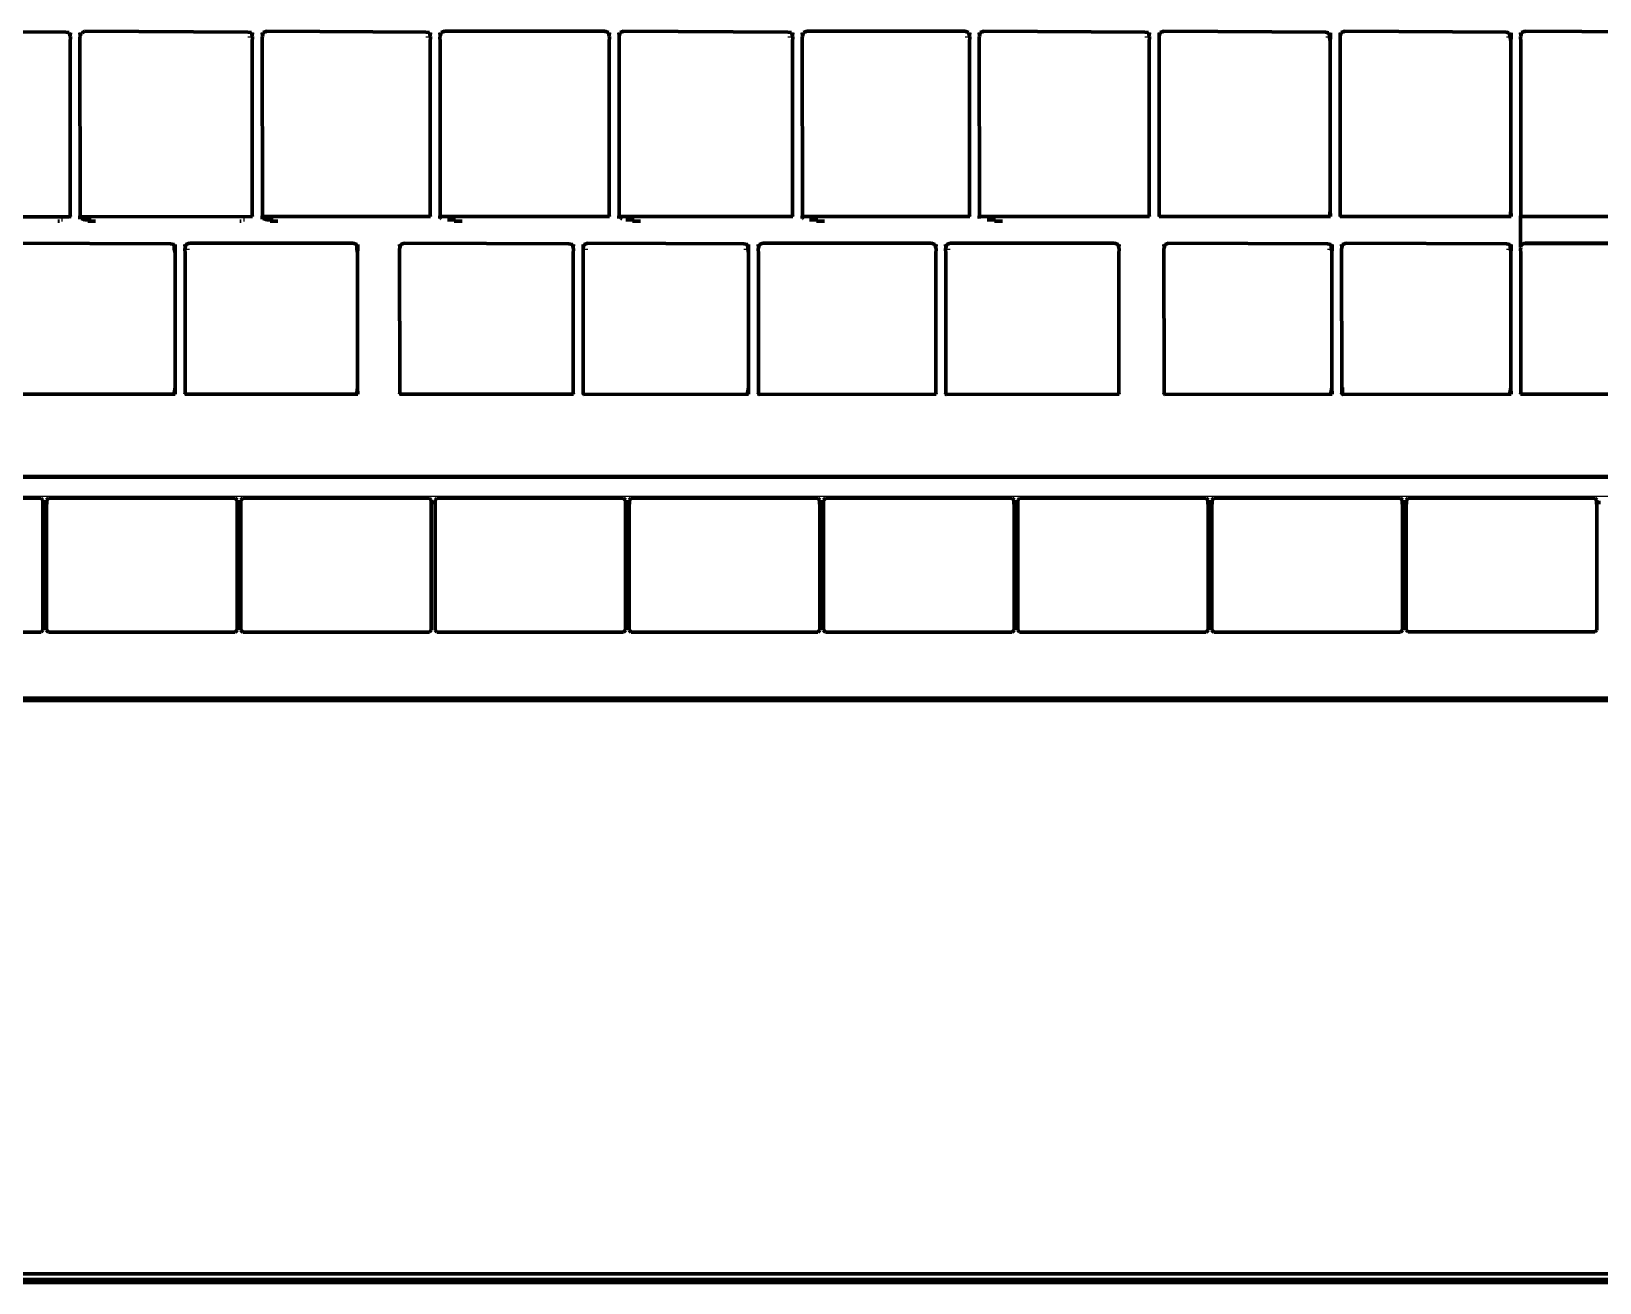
# Model space of a CAD drawing. Header units: millimetres. Extents: x 4307 to 31003, y 2809 to 20009.
# Drawn here: x 14917.8 to 15031.8, y 13399.1 to 13490.1 of the extents above; entities that cross this region are included whole.
import ezdxf

# ---------------------------------------------------------------- set-up
doc = ezdxf.new("R2010")
doc.units = ezdxf.units.MM
doc.layers.add('ProfileEdges', color=7, linetype='Continuous')

msp = doc.modelspace()

# ---------------------------------------------------------------- linework, layer by layer
for p, q in [((14920.33, 13490.02), (14920.58, 13490.03)), ((14920.58, 13490.03), (14920.67, 13490.02)), ((14921.35, 13490.02), (14921.44, 13490.03)), ((14933.57, 13490.02), (14933.83, 13490.03)), ((14933.83, 13490.03), (14933.91, 13490.02)), ((14934.6, 13490.02), (14934.68, 13490.03)), ((14934.68, 13490.03), (14934.94, 13490.02)), ((14946.5, 13490.02), (14946.76, 13490.03)), ((14946.76, 13490.03), (14946.85, 13490.02)), ((14947.53, 13490.02), (14947.62, 13490.03)), ((14947.62, 13490.03), (14947.87, 13490.02)), ((14959.51, 13490.02), (14959.77, 13490.03)), ((14959.77, 13490.03), (14959.85, 13490.02)), ((14960.54, 13490.02), (14960.63, 13490.03)), ((14960.63, 13490.03), (14960.88, 13490.02)), ((14972.83, 13490.02), (14973.09, 13490.03)), ((14973.09, 13490.03), (14973.18, 13490.02)), ((14973.86, 13490.02), (14973.95, 13490.03)), ((14973.95, 13490.03), (14974.21, 13490.02)), ((14985.7, 13490.02), (14985.95, 13490.03)), ((14985.95, 13490.03), (14986.04, 13490.02)), ((14986.73, 13490.02), (14986.81, 13490.03)), ((14986.81, 13490.03), (14987.07, 13490.02)), ((14998.77, 13490.02), (14999.03, 13490.03)), ((14999.03, 13490.03), (14999.11, 13490.02)), ((14999.8, 13490.02), (14999.88, 13490.03)), ((14999.88, 13490.03), (15000.14, 13490.02)), ((15011.93, 13490.02), (15012.08, 13490.02)), ((15012.14, 13490.01), (15012.27, 13490.02)), ((15012.96, 13490.02), (15013.04, 13490.03)), ((15013.04, 13490.03), (15013.3, 13490.02)), ((15025.05, 13490.02), (15025.2, 13490.02)), ((15025.26, 13490.01), (15025.39, 13490.02)), ((15026.08, 13490.02), (15026.16, 13490.03)), ((15026.16, 13490.03), (15026.42, 13490.02)), ((14920.67, 13489.69), (14920.58, 13489.69)), ((14933.91, 13489.69), (14933.57, 13489.69)), ((14946.85, 13489.69), (14946.5, 13489.69)), ((14947.62, 13489.69), (14947.53, 13489.69)), ((14959.85, 13489.69), (14959.77, 13489.69)), ((14973.18, 13489.69), (14972.83, 13489.69)), ((14973.95, 13489.69), (14973.86, 13489.69)), ((14986.04, 13489.69), (14985.7, 13489.69)), ((14986.81, 13489.69), (14986.73, 13489.69)), ((14999.11, 13489.69), (14998.77, 13489.69)), ((14999.89, 13489.69), (14999.8, 13489.69)), ((15012.2, 13489.69), (15011.93, 13489.69)), ((15012.27, 13489.69), (15012.2, 13489.69)), ((15025.32, 13489.69), (15025.05, 13489.69)), ((15025.39, 13489.69), (15025.32, 13489.69)), ((15026.16, 13489.69), (15026.08, 13489.69)), ((14927.95, 13474.66), (14915.94, 13474.63)), ((14928.29, 13474.63), (14928.21, 13474.63)), ((14928.21, 13474.29), (14928.29, 13474.29)), ((14929.06, 13474.63), (14928.98, 13474.63)), ((14928.98, 13474.29), (14929.32, 13474.29)), ((14941.48, 13474.63), (14929.06, 13474.63)), ((14941.57, 13474.63), (14941.48, 13474.63)), ((14941.49, 13474.29), (14941.57, 13474.29)), ((14944.68, 13474.63), (14944.6, 13474.63)), ((14956.9, 13474.66), (14944.68, 13474.63)), ((14957.24, 13474.63), (14957.16, 13474.63)), ((14957.16, 13474.29), (14957.24, 13474.29)), ((14958.01, 13474.63), (14957.93, 13474.63)), ((14957.93, 13474.29), (14958.27, 13474.29)), ((14969.63, 13474.66), (14958.01, 13474.63)), ((14969.63, 13474.29), (14969.92, 13474.29)), ((14969.97, 13474.63), (14969.89, 13474.63)), ((14969.92, 13474.29), (14969.97, 13474.29)), ((14970.75, 13474.63), (14970.66, 13474.63)), ((14970.66, 13474.29), (14970.75, 13474.29)), ((14983.51, 13474.63), (14970.75, 13474.63)), ((14983.6, 13474.63), (14983.51, 13474.63)), ((14984.37, 13474.63), (14984.28, 13474.63)), ((14984.28, 13474.29), (14984.63, 13474.29)), ((14996.83, 13474.63), (14984.37, 13474.63)), ((14996.91, 13474.63), (14996.83, 13474.63)), ((15000.24, 13474.63), (15000.16, 13474.63)), ((15000.16, 13474.29), (15000.24, 13474.29)), ((15012.04, 13474.66), (15000.24, 13474.63)), ((15012.04, 13474.29), (15012.33, 13474.29)), ((15012.38, 13474.63), (15012.29, 13474.63)), ((15012.33, 13474.29), (15012.38, 13474.29)), ((15013.15, 13474.63), (15013.06, 13474.63)), ((15013.06, 13474.29), (15013.15, 13474.29)), ((15025.05, 13474.66), (15013.15, 13474.63)), ((15025.05, 13474.29), (15025.34, 13474.29)), ((15025.39, 13474.63), (15025.3, 13474.63)), ((15025.34, 13474.29), (15025.39, 13474.29)), ((15026.08, 13474.63), (15026.16, 13474.63)), ((15026.08, 13474.29), (15026.16, 13474.29)), ((15026.16, 13474.63), (15038.06, 13474.63)), ((14890.7, 13457.62), (15092.48, 13457.62)), ((15092.48, 13456.29), (14890.7, 13456.29))]:
    msp.add_line(p, q)
at = {"layer": 'ProfileEdges', "lineweight": 211}
for p, q in [((14920.33, 13490.06), (14908.62, 13490.12)), ((14920.33, 13490.06), (14920.58, 13490.03)), ((14920.58, 13490.03), (14920.65, 13489.76)), ((14920.67, 13490.02), (14920.65, 13489.76)), ((14921.35, 13490.02), (14921.37, 13489.76)), ((14921.37, 13489.76), (14921.44, 13490.03)), ((14921.44, 13490.03), (14921.54, 13490.02)), ((14921.7, 13490.12), (14921.54, 13490.02)), ((14933.57, 13490.06), (14921.7, 13490.12)), ((14933.57, 13490.06), (14933.83, 13490.03)), ((14933.83, 13490.03), (14933.89, 13489.76)), ((14933.91, 13490.02), (14933.89, 13489.76)), ((14934.6, 13490.02), (14934.62, 13489.76)), ((14934.62, 13489.76), (14934.68, 13490.03)), ((14934.94, 13490.12), (14934.68, 13490.03)), ((14946.5, 13490.06), (14934.94, 13490.12)), ((14946.5, 13490.06), (14946.76, 13490.03)), ((14946.76, 13490.03), (14946.82, 13489.76)), ((14946.85, 13490.02), (14946.82, 13489.76)), ((14947.53, 13490.02), (14947.55, 13489.76)), ((14947.55, 13489.76), (14947.62, 13490.03)), ((14947.62, 13490.03), (14947.87, 13490.12)), ((14959.51, 13490.12), (14947.87, 13490.12)), ((14959.77, 13490.03), (14959.51, 13490.12)), ((14959.83, 13489.76), (14959.77, 13490.03)), ((14959.85, 13490.02), (14959.83, 13489.76)), ((14960.56, 13489.76), (14960.54, 13490.02)), ((14960.56, 13489.76), (14960.63, 13490.03)), ((14960.88, 13490.12), (14960.63, 13490.03)), ((14972.83, 13490.06), (14960.88, 13490.12)), ((14973.09, 13490.03), (14972.83, 13490.06)), ((14973.09, 13490.03), (14973.16, 13489.76)), ((14973.18, 13490.02), (14973.16, 13489.76)), ((14973.86, 13490.02), (14973.88, 13489.76)), ((14973.88, 13489.76), (14973.95, 13490.03)), ((14973.95, 13490.03), (14974.21, 13490.12)), ((14985.7, 13490.12), (14974.21, 13490.12)), ((14985.95, 13490.03), (14985.7, 13490.12)), ((14985.95, 13490.03), (14986.02, 13489.76)), ((14986.04, 13490.02), (14986.02, 13489.76)), ((14986.73, 13490.02), (14986.75, 13489.76)), ((14986.81, 13490.03), (14986.75, 13489.76)), ((14987.07, 13490.12), (14986.81, 13490.03)), ((14998.77, 13490.06), (14987.07, 13490.12)), ((14999.03, 13490.03), (14998.77, 13490.06)), ((14999.03, 13490.03), (14999.09, 13489.76)), ((14999.11, 13490.02), (14999.09, 13489.76)), ((14999.8, 13490.02), (14999.82, 13489.76)), ((14999.82, 13489.76), (14999.88, 13490.03)), ((15000.14, 13490.12), (14999.88, 13490.03)), ((15011.93, 13490.06), (15000.14, 13490.12)), ((15011.93, 13490.06), (15012.08, 13490.02)), ((15012.08, 13490.02), (15012.14, 13490.01)), ((15012.14, 13490.01), (15012.19, 13489.78)), ((15012.27, 13490.02), (15012.27, 13489.69)), ((15012.96, 13490.02), (15012.98, 13489.76)), ((15012.98, 13489.76), (15013.04, 13490.03)), ((15013.3, 13490.12), (15013.04, 13490.03)), ((15025.05, 13490.06), (15013.3, 13490.12)), ((15025.05, 13490.06), (15025.2, 13490.02)), ((15025.2, 13490.02), (15025.26, 13490.01)), ((15025.3, 13489.78), (15025.26, 13490.01)), ((15025.39, 13490.02), (15025.39, 13489.69)), ((15026.1, 13489.76), (15026.08, 13490.02)), ((15026.1, 13489.76), (15026.16, 13490.03)), ((15026.16, 13490.03), (15026.42, 13490.12)), ((15037.81, 13490.06), (15026.42, 13490.12)), ((14920.67, 13489.69), (14920.65, 13489.76)), ((14920.65, 13489.39), (14920.67, 13489.69)), ((14920.65, 13476.76), (14920.65, 13489.39)), ((14921.37, 13489.76), (14921.35, 13489.69)), ((14921.37, 13476.76), (14921.35, 13489.69)), ((14933.91, 13489.69), (14933.89, 13489.76)), ((14933.89, 13489.39), (14933.91, 13489.69)), ((14933.89, 13476.76), (14933.89, 13489.39)), ((14934.62, 13489.76), (14934.6, 13489.69)), ((14934.62, 13476.76), (14934.6, 13489.69)), ((14946.85, 13489.69), (14946.82, 13489.76)), ((14946.82, 13489.39), (14946.85, 13489.69)), ((14946.82, 13476.76), (14946.82, 13489.39)), ((14947.55, 13489.76), (14947.53, 13489.69)), ((14947.55, 13489.39), (14947.53, 13489.69)), ((14947.55, 13476.76), (14947.55, 13489.39)), ((14959.85, 13489.69), (14959.83, 13489.76)), ((14959.83, 13489.39), (14959.85, 13489.69)), ((14959.83, 13476.76), (14959.83, 13489.39)), ((14960.56, 13476.76), (14960.56, 13489.76)), ((14973.18, 13489.69), (14973.16, 13489.76)), ((14973.16, 13489.39), (14973.18, 13489.69)), ((14973.16, 13476.76), (14973.16, 13489.39)), ((14973.88, 13489.76), (14973.86, 13489.69)), ((14973.86, 13489.69), (14973.88, 13476.76)), ((14986.04, 13489.69), (14986.02, 13489.76)), ((14986.02, 13489.39), (14986.04, 13489.69)), ((14986.02, 13476.76), (14986.02, 13489.39)), ((14986.75, 13489.76), (14986.73, 13489.69)), ((14986.75, 13476.76), (14986.73, 13489.69)), ((14999.09, 13489.76), (14999.11, 13489.69)), ((14999.11, 13489.69), (14999.09, 13489.39)), ((14999.09, 13476.76), (14999.09, 13489.39)), ((14999.82, 13489.76), (14999.8, 13489.69)), ((14999.8, 13489.69), (14999.82, 13489.39)), ((14999.82, 13476.76), (14999.82, 13489.39)), ((15012.19, 13489.78), (15012.2, 13489.69)), ((15012.2, 13489.69), (15012.25, 13489.39)), ((15012.27, 13489.69), (15012.25, 13489.39)), ((15012.25, 13489.39), (15012.25, 13477.14)), ((15012.98, 13489.76), (15012.96, 13489.69)), ((15012.96, 13489.69), (15012.98, 13477.14)), ((15025.3, 13489.78), (15025.32, 13489.69)), ((15025.32, 13489.69), (15025.37, 13489.39)), ((15025.39, 13489.69), (15025.37, 13489.39)), ((15025.37, 13489.39), (15025.37, 13477.14)), ((15026.08, 13489.69), (15026.1, 13489.76)), ((15026.1, 13489.39), (15026.08, 13489.69)), ((15026.1, 13476.76), (15026.1, 13489.39)), ((14920.61, 13476.62), (14908.33, 13476.65)), ((14919.76, 13476.31), (14919.87, 13476.31)), ((14920.1, 13476.41), (14920.02, 13476.41)), ((14920.65, 13476.76), (14920.61, 13476.62)), ((14920.67, 13476.65), (14920.61, 13476.62)), ((14920.65, 13476.76), (14920.67, 13476.65)), ((14921.35, 13476.65), (14921.37, 13476.76)), ((14921.35, 13476.65), (14921.35, 13476.46)), ((14921.44, 13476.62), (14921.35, 13476.65)), ((14921.43, 13476.65), (14921.37, 13476.76)), ((14933.86, 13476.65), (14921.44, 13476.62)), ((14921.48, 13476.52), (14921.44, 13476.62)), ((14921.7, 13476.41), (14921.48, 13476.52)), ((14922.17, 13476.41), (14921.7, 13476.41)), ((14921.93, 13476.31), (14922.5, 13476.31)), ((14932.98, 13476.31), (14933.09, 13476.31)), ((14933.33, 13476.41), (14933.25, 13476.41)), ((14933.86, 13476.65), (14933.89, 13476.76)), ((14933.91, 13476.65), (14933.86, 13476.65)), ((14933.89, 13476.76), (14933.91, 13476.65)), ((14934.6, 13476.65), (14934.62, 13476.76)), ((14934.6, 13476.65), (14934.6, 13476.46)), ((14934.65, 13476.65), (14934.6, 13476.65)), ((14934.62, 13476.76), (14934.65, 13476.65)), ((14934.65, 13476.65), (14934.68, 13476.5)), ((14946.8, 13476.65), (14934.65, 13476.65)), ((14934.68, 13476.5), (14934.94, 13476.41)), ((14935.41, 13476.41), (14934.94, 13476.41)), ((14935.18, 13476.31), (14935.75, 13476.31)), ((14946.8, 13476.65), (14946.82, 13476.76)), ((14946.85, 13476.65), (14946.8, 13476.65)), ((14946.82, 13476.76), (14946.85, 13476.65)), ((14947.53, 13476.65), (14947.55, 13476.76)), ((14947.53, 13476.65), (14947.53, 13476.51)), ((14947.58, 13476.65), (14947.53, 13476.65)), ((14947.55, 13476.76), (14947.58, 13476.65)), ((14947.58, 13476.65), (14947.62, 13476.5)), ((14959.8, 13476.65), (14947.58, 13476.65)), ((14947.64, 13476.49), (14947.62, 13476.5)), ((14948.67, 13476.41), (14948.07, 13476.41)), ((14948.57, 13476.31), (14949.14, 13476.31)), ((14959.83, 13476.76), (14959.8, 13476.65)), ((14959.85, 13476.65), (14959.8, 13476.65)), ((14959.83, 13476.76), (14959.85, 13476.65)), ((14960.54, 13476.65), (14960.56, 13476.76)), ((14960.54, 13476.65), (14960.54, 13476.51)), ((14960.61, 13476.65), (14960.54, 13476.65)), ((14960.61, 13476.65), (14960.56, 13476.76)), ((14960.67, 13476.52), (14960.61, 13476.65)), ((14973.13, 13476.65), (14960.61, 13476.65)), ((14960.78, 13476.46), (14960.67, 13476.52)), ((14961.65, 13476.41), (14961.04, 13476.41)), ((14961.53, 13476.31), (14962.1, 13476.31)), ((14973.13, 13476.65), (14973.16, 13476.76)), ((14973.18, 13476.65), (14973.13, 13476.65)), ((14973.16, 13476.76), (14973.18, 13476.65)), ((14973.86, 13476.65), (14973.88, 13476.76)), ((14973.86, 13476.65), (14973.86, 13476.51)), ((14973.91, 13476.65), (14973.86, 13476.65)), ((14973.91, 13476.65), (14973.88, 13476.76)), ((14973.95, 13476.5), (14973.91, 13476.65)), ((14985.99, 13476.65), (14973.91, 13476.65)), ((14973.97, 13476.49), (14973.95, 13476.5)), ((14974.99, 13476.41), (14974.39, 13476.41)), ((14974.91, 13476.31), (14975.48, 13476.31)), ((14986.02, 13476.76), (14985.99, 13476.65)), ((14986.04, 13476.65), (14985.99, 13476.65)), ((14986.02, 13476.76), (14986.04, 13476.65)), ((14986.73, 13476.65), (14986.75, 13476.76)), ((14986.73, 13476.65), (14986.73, 13476.52)), ((14986.78, 13476.65), (14986.73, 13476.65)), ((14986.75, 13476.76), (14986.78, 13476.65)), ((14986.78, 13476.65), (14986.81, 13476.5)), ((14999.06, 13476.65), (14986.78, 13476.65)), ((14987.92, 13476.41), (14987.31, 13476.41)), ((14987.84, 13476.31), (14988.42, 13476.31)), ((14999.09, 13476.76), (14999.06, 13476.65)), ((14999.11, 13476.65), (14999.06, 13476.65)), ((14999.09, 13476.76), (14999.11, 13476.65)), ((14999.8, 13476.65), (14999.82, 13476.76)), ((14999.87, 13476.65), (14999.8, 13476.65)), ((14999.87, 13476.65), (14999.82, 13476.76)), ((15012.2, 13476.65), (14999.87, 13476.65)), ((15012.2, 13476.65), (15012.25, 13477.14)), ((15012.27, 13476.65), (15012.2, 13476.65)), ((15012.25, 13477.14), (15012.27, 13476.65)), ((15012.96, 13476.65), (15012.98, 13476.76)), ((15013.03, 13476.65), (15012.96, 13476.65)), ((15012.98, 13477.14), (15012.98, 13476.76)), ((15013.03, 13476.65), (15012.98, 13476.76)), ((15025.32, 13476.65), (15013.03, 13476.65)), ((15025.32, 13476.65), (15025.37, 13477.14)), ((15025.39, 13476.65), (15025.32, 13476.65)), ((15025.37, 13477.14), (15025.39, 13476.65)), ((15026.08, 13476.65), (15026.1, 13476.76)), ((15026.15, 13476.65), (15026.08, 13476.65)), ((15026.08, 13476.65), (15026.08, 13474.63)), ((15026.15, 13476.65), (15026.1, 13476.76)), ((15038.08, 13476.65), (15026.15, 13476.65)), ((14927.95, 13474.66), (14916.19, 13474.72)), ((14928.21, 13474.63), (14927.95, 13474.66)), ((14928.21, 13474.63), (14928.21, 13474.29)), ((14928.21, 13474.29), (14928.27, 13473.99)), ((14928.29, 13474.29), (14928.27, 13473.99)), ((14928.29, 13474.29), (14928.29, 13474.63)), ((14929, 13474.37), (14928.98, 13474.63)), ((14928.98, 13474.29), (14929, 13474.37)), ((14929, 13473.99), (14928.98, 13474.29)), ((14929, 13474.37), (14929.06, 13474.63)), ((14929.06, 13474.63), (14929.32, 13474.72)), ((14941.22, 13474.72), (14929.32, 13474.72)), ((14941.48, 13474.63), (14941.22, 13474.72)), ((14941.48, 13474.63), (14941.48, 13474.38)), ((14941.49, 13474.29), (14941.48, 13474.38)), ((14941.54, 13473.99), (14941.49, 13474.29)), ((14941.57, 13474.29), (14941.54, 13473.99)), ((14941.57, 13474.29), (14941.57, 13474.63)), ((14944.62, 13474.37), (14944.6, 13474.63)), ((14944.6, 13474.29), (14944.62, 13474.37)), ((14944.62, 13463.84), (14944.6, 13474.29)), ((14944.62, 13474.37), (14944.68, 13474.63)), ((14944.94, 13474.72), (14944.68, 13474.63)), ((14956.9, 13474.66), (14944.94, 13474.72)), ((14957.16, 13474.63), (14956.9, 13474.66)), ((14957.16, 13474.63), (14957.22, 13474.37)), ((14957.22, 13474.37), (14957.24, 13474.63)), ((14957.24, 13474.29), (14957.22, 13474.37)), ((14957.22, 13473.99), (14957.24, 13474.29)), ((14957.93, 13474.63), (14957.95, 13474.37)), ((14957.93, 13474.29), (14957.95, 13474.37)), ((14957.95, 13463.84), (14957.93, 13474.29)), ((14957.95, 13474.37), (14958.01, 13474.63)), ((14958.27, 13474.72), (14958.01, 13474.63)), ((14969.63, 13474.66), (14958.27, 13474.72)), ((14969.63, 13474.66), (14969.89, 13474.63)), ((14969.89, 13474.63), (14969.92, 13474.29)), ((14969.92, 13474.29), (14969.95, 13473.99)), ((14969.97, 13474.29), (14969.95, 13473.99)), ((14969.97, 13474.29), (14969.97, 13474.63)), ((14970.68, 13474.37), (14970.66, 13474.63)), ((14970.66, 13474.29), (14970.68, 13474.37)), ((14970.68, 13473.99), (14970.66, 13474.29)), ((14970.68, 13474.37), (14970.75, 13474.63)), ((14970.75, 13474.63), (14971, 13474.72)), ((14983.26, 13474.72), (14971, 13474.72)), ((14983.26, 13474.72), (14983.51, 13474.63)), ((14983.58, 13474.37), (14983.51, 13474.63)), ((14983.58, 13474.37), (14983.6, 13474.63)), ((14983.6, 13474.29), (14983.58, 13474.37)), ((14983.58, 13473.99), (14983.6, 13474.29)), ((14984.31, 13474.37), (14984.28, 13474.63)), ((14984.28, 13474.29), (14984.31, 13474.37)), ((14984.31, 13473.99), (14984.28, 13474.29)), ((14984.31, 13474.37), (14984.37, 13474.63)), ((14984.37, 13474.63), (14984.63, 13474.72)), ((14996.57, 13474.72), (14984.63, 13474.72)), ((14996.57, 13474.72), (14996.83, 13474.63)), ((14996.89, 13474.37), (14996.83, 13474.63)), ((14996.89, 13474.37), (14996.91, 13474.63)), ((14996.91, 13474.29), (14996.89, 13474.37)), ((14996.89, 13473.99), (14996.91, 13474.29)), ((15000.18, 13474.37), (15000.16, 13474.63)), ((15000.16, 13474.29), (15000.18, 13474.37)), ((15000.16, 13474.29), (15000.18, 13464.22)), ((15000.24, 13474.63), (15000.18, 13474.37)), ((15000.5, 13474.72), (15000.24, 13474.63)), ((15012.04, 13474.66), (15000.5, 13474.72)), ((15012.04, 13474.66), (15012.29, 13474.63)), ((15012.29, 13474.63), (15012.33, 13474.29)), ((15012.33, 13474.29), (15012.36, 13473.99)), ((15012.38, 13474.29), (15012.36, 13473.99)), ((15012.38, 13474.29), (15012.38, 13474.63)), ((15013.09, 13474.37), (15013.06, 13474.63)), ((15013.06, 13474.29), (15013.09, 13474.37)), ((15013.09, 13463.84), (15013.06, 13474.29)), ((15013.09, 13474.37), (15013.15, 13474.63)), ((15013.41, 13474.72), (15013.15, 13474.63)), ((15025.05, 13474.66), (15013.41, 13474.72)), ((15025.05, 13474.66), (15025.3, 13474.63)), ((15025.3, 13474.63), (15025.34, 13474.29)), ((15025.34, 13474.29), (15025.37, 13473.99)), ((15025.39, 13474.29), (15025.37, 13473.99)), ((15025.39, 13474.29), (15025.39, 13474.63)), ((15026.08, 13474.45), (15026.16, 13474.63)), ((15026.08, 13474.63), (15026.08, 13474.45)), ((15026.08, 13474.45), (15026.1, 13474.37)), ((15026.1, 13474.37), (15026.08, 13474.29)), ((15026.1, 13473.99), (15026.08, 13474.29)), ((15026.16, 13474.63), (15026.42, 13474.72)), ((15037.81, 13474.72), (15026.42, 13474.72)), ((14928.27, 13473.99), (14928.27, 13464.22)), ((14929, 13463.84), (14929, 13473.99)), ((14941.54, 13473.99), (14941.54, 13464.22)), ((14957.22, 13463.84), (14957.22, 13473.99)), ((14969.95, 13473.99), (14969.95, 13464.22)), ((14970.68, 13463.84), (14970.68, 13473.99)), ((14983.58, 13463.84), (14983.58, 13473.99)), ((14984.31, 13463.84), (14984.31, 13473.99)), ((14996.89, 13463.84), (14996.89, 13473.99)), ((15012.36, 13473.99), (15012.36, 13464.22)), ((15025.37, 13473.99), (15025.37, 13464.22)), ((15026.1, 13463.84), (15026.1, 13473.99)), ((14928.19, 13463.73), (14928.21, 13463.83)), ((14928.27, 13464.22), (14928.21, 13463.83)), ((14928.27, 13464.22), (14928.29, 13463.73)), ((14928.98, 13463.73), (14929, 13463.84)), ((14929.05, 13463.73), (14929, 13463.84)), ((14941.46, 13463.73), (14941.48, 13463.83)), ((14941.54, 13464.22), (14941.48, 13463.83)), ((14941.54, 13464.22), (14941.57, 13463.73)), ((14944.6, 13463.73), (14944.62, 13463.84)), ((14944.67, 13463.73), (14944.62, 13463.84)), ((14957.19, 13463.73), (14957.22, 13463.84)), ((14957.22, 13463.84), (14957.24, 13463.73)), ((14957.93, 13463.73), (14957.95, 13463.84)), ((14957.95, 13463.84), (14957.98, 13463.72)), ((14969.87, 13463.73), (14969.89, 13463.83)), ((14969.95, 13464.22), (14969.89, 13463.83)), ((14969.95, 13464.22), (14969.97, 13463.73)), ((14970.66, 13463.73), (14970.68, 13463.84)), ((14970.73, 13463.72), (14970.68, 13463.84)), ((14983.55, 13463.73), (14983.58, 13463.84)), ((14983.58, 13463.84), (14983.6, 13463.73)), ((14984.28, 13463.73), (14984.31, 13463.84)), ((14984.36, 13463.72), (14984.31, 13463.84)), ((14996.86, 13463.73), (14996.89, 13463.84)), ((14996.89, 13463.84), (14996.91, 13463.73)), ((15000.16, 13463.73), (15000.18, 13463.84)), ((15000.18, 13463.84), (15000.18, 13464.22)), ((15000.21, 13463.72), (15000.18, 13463.84)), ((15012.27, 13463.73), (15012.29, 13463.83)), ((15012.36, 13464.22), (15012.29, 13463.83)), ((15012.36, 13464.22), (15012.38, 13463.73)), ((15013.06, 13463.73), (15013.09, 13463.84)), ((15013.11, 13463.72), (15013.09, 13463.84)), ((15013.15, 13464.23), (15013.15, 13463.72)), ((15025.29, 13463.73), (15025.3, 13463.83)), ((15025.37, 13464.22), (15025.3, 13463.83)), ((15025.37, 13464.22), (15025.39, 13463.73)), ((15026.08, 13463.73), (15026.1, 13463.84)), ((15026.13, 13463.73), (15026.1, 13463.84)), ((14915.92, 13463.73), (14928.19, 13463.73)), ((14928.19, 13463.73), (14928.29, 13463.73)), ((14928.98, 13463.73), (14929.05, 13463.73)), ((14929.05, 13463.73), (14941.46, 13463.73)), ((14941.46, 13463.73), (14941.57, 13463.73)), ((14944.6, 13463.73), (14944.67, 13463.73)), ((14944.67, 13463.73), (14957.19, 13463.73)), ((14957.19, 13463.73), (14957.24, 13463.73)), ((14957.93, 13463.73), (14957.98, 13463.72)), ((14957.98, 13463.72), (14969.87, 13463.73)), ((14969.87, 13463.73), (14969.97, 13463.73)), ((14970.66, 13463.73), (14970.73, 13463.72)), ((14970.73, 13463.72), (14983.55, 13463.73)), ((14983.55, 13463.73), (14983.6, 13463.73)), ((14984.28, 13463.73), (14984.36, 13463.72)), ((14984.36, 13463.72), (14996.86, 13463.73)), ((14996.86, 13463.73), (14996.91, 13463.73)), ((15000.16, 13463.73), (15000.21, 13463.72)), ((15000.21, 13463.72), (15012.27, 13463.73)), ((15012.27, 13463.73), (15012.38, 13463.73)), ((15013.06, 13463.73), (15013.11, 13463.72)), ((15013.11, 13463.72), (15013.15, 13463.72)), ((15013.15, 13463.72), (15025.29, 13463.73)), ((15025.29, 13463.73), (15025.39, 13463.73)), ((15026.08, 13463.73), (15026.13, 13463.73)), ((15026.13, 13463.73), (15038.04, 13463.73)), ((15092.48, 13457.75), (14890.7, 13457.75)), ((14904.95, 13456.18), (14918.53, 13456.18)), ((14918.53, 13456.18), (14918.66, 13456.03)), ((14918.66, 13455.85), (14918.66, 13456.03)), ((14918.66, 13455.85), (14918.94, 13455.85)), ((14918.66, 13455.6), (14918.66, 13455.85)), ((14919.07, 13456.18), (14918.94, 13456.03)), ((14918.94, 13456.03), (14918.94, 13455.85)), ((14918.94, 13455.85), (14919.07, 13455.85)), ((14918.94, 13446.58), (14918.94, 13455.85)), ((14919.07, 13456.18), (14932.64, 13456.18)), ((14932.64, 13456.18), (14932.78, 13456.03)), ((14932.78, 13455.85), (14932.78, 13456.03)), ((14932.78, 13455.85), (14933.06, 13455.85)), ((14932.78, 13455.85), (14932.78, 13446.58)), ((14933.06, 13456.03), (14933.19, 13456.18)), ((14933.06, 13455.85), (14933.06, 13456.03)), ((14933.06, 13455.6), (14933.06, 13455.85)), ((14933.19, 13456.18), (14946.76, 13456.18)), ((14946.76, 13456.18), (14946.9, 13456.03)), ((14946.76, 13455.85), (14946.9, 13455.85)), ((14946.9, 13456.03), (14946.9, 13455.85)), ((14946.9, 13455.85), (14947.17, 13455.85)), ((14946.9, 13455.85), (14946.9, 13446.58)), ((14947.17, 13456.03), (14947.31, 13456.18)), ((14947.17, 13456.03), (14947.17, 13455.85)), ((14947.17, 13446.58), (14947.17, 13455.85)), ((14947.31, 13456.18), (14960.88, 13456.18)), ((14960.88, 13456.18), (14961.02, 13456.03)), ((14961.02, 13455.85), (14961.02, 13456.03)), ((14961.02, 13455.85), (14961.29, 13455.85)), ((14961.02, 13446.58), (14961.02, 13455.85)), ((14961.29, 13456.03), (14961.43, 13456.18)), ((14961.29, 13456.03), (14961.29, 13455.85)), ((14961.29, 13455.85), (14961.43, 13455.85)), ((14961.29, 13455.85), (14961.29, 13446.58)), ((14961.43, 13456.18), (14975, 13456.18)), ((14975, 13456.18), (14975.14, 13456.03)), ((14975, 13455.85), (14975.14, 13455.85)), ((14975.14, 13456.03), (14975.14, 13455.85)), ((14975.14, 13455.85), (14975.41, 13455.85)), ((14975.14, 13446.58), (14975.14, 13455.85)), ((14975.55, 13456.18), (14975.41, 13456.03)), ((14975.41, 13456.03), (14975.41, 13455.85)), ((14975.41, 13446.58), (14975.41, 13455.85)), ((14975.55, 13456.18), (14989.12, 13456.18)), ((14989.12, 13456.18), (14989.26, 13456.03)), ((14989.12, 13455.85), (14989.26, 13455.85)), ((14989.26, 13456.03), (14989.26, 13455.85)), ((14989.26, 13455.85), (14989.53, 13455.85)), ((14989.26, 13455.85), (14989.26, 13446.58)), ((14989.53, 13456.03), (14989.67, 13456.18)), ((14989.53, 13456.03), (14989.53, 13455.85)), ((14989.53, 13455.85), (14989.67, 13455.85)), ((14989.53, 13455.85), (14989.53, 13446.58)), ((14989.67, 13456.18), (15003.24, 13456.18)), ((15003.24, 13456.18), (15003.38, 13456.03)), ((15003.24, 13455.85), (15003.38, 13455.85)), ((15003.38, 13456.03), (15003.38, 13455.85)), ((15003.38, 13455.85), (15003.65, 13455.85)), ((15003.38, 13455.85), (15003.38, 13446.58)), ((15003.79, 13456.18), (15003.65, 13456.03)), ((15003.65, 13456.03), (15003.65, 13455.85)), ((15003.65, 13455.85), (15003.79, 13455.85)), ((15003.65, 13446.58), (15003.65, 13455.85)), ((15003.79, 13456.18), (15017.36, 13456.18)), ((15017.36, 13456.18), (15017.5, 13456.03)), ((15017.36, 13455.85), (15017.5, 13455.85)), ((15017.5, 13455.85), (15017.5, 13456.03)), ((15017.5, 13455.85), (15017.77, 13455.85)), ((15017.5, 13455.85), (15017.5, 13446.58)), ((15017.91, 13456.18), (15017.77, 13456.03)), ((15017.77, 13456.03), (15017.77, 13455.85)), ((15017.77, 13455.85), (15017.91, 13455.85)), ((15017.77, 13455.85), (15017.77, 13446.58)), ((15017.91, 13456.18), (15031.48, 13456.18)), ((15031.48, 13456.18), (15031.62, 13456.03)), ((15031.48, 13455.85), (15031.62, 13455.85)), ((15031.62, 13456.03), (15031.62, 13455.85)), ((15031.62, 13455.85), (15031.89, 13455.85)), ((15031.62, 13455.85), (15031.62, 13446.58)), ((14918.66, 13446.58), (14918.66, 13455.6)), ((14933.06, 13455.6), (14933.06, 13446.58)), ((14918.53, 13446.44), (14904.95, 13446.44)), ((14918.53, 13446.44), (14918.66, 13446.58)), ((14918.94, 13446.58), (14919.07, 13446.44)), ((14932.64, 13446.44), (14919.07, 13446.44)), ((14932.78, 13446.58), (14932.64, 13446.44)), ((14933.06, 13446.58), (14933.19, 13446.44)), ((14946.76, 13446.44), (14933.19, 13446.44)), ((14946.76, 13446.44), (14946.9, 13446.58)), ((14947.17, 13446.58), (14947.31, 13446.44)), ((14960.88, 13446.44), (14947.31, 13446.44)), ((14960.88, 13446.44), (14961.02, 13446.58)), ((14961.43, 13446.44), (14961.29, 13446.58)), ((14975, 13446.44), (14961.43, 13446.44)), ((14975.14, 13446.58), (14975, 13446.44)), ((14975.55, 13446.44), (14975.41, 13446.58)), ((14975.55, 13446.44), (14989.12, 13446.44)), ((14989.26, 13446.58), (14989.12, 13446.44)), ((14989.53, 13446.58), (14989.67, 13446.44)), ((14989.67, 13446.44), (15003.24, 13446.44)), ((15003.38, 13446.58), (15003.24, 13446.44)), ((15003.79, 13446.44), (15003.65, 13446.58)), ((15017.36, 13446.44), (15003.79, 13446.44)), ((15017.36, 13446.44), (15017.5, 13446.58)), ((15017.91, 13446.46), (15017.77, 13446.58)), ((15031.48, 13446.46), (15017.91, 13446.46)), ((15031.48, 13446.46), (15031.62, 13446.58)), ((14858.47, 13441.64), (15157.67, 13441.63)), ((15157.52, 13441.46), (14858.64, 13441.46)), ((15312.73, 13399.13), (14845.97, 13399.14)), ((15331.09, 13399.76), (14846.04, 13399.76)), ((14864.41, 13399.37), (15312.71, 13399.37))]:
    msp.add_line(p, q, dxfattribs=at)

doc.saveas('drawing.dxf')
